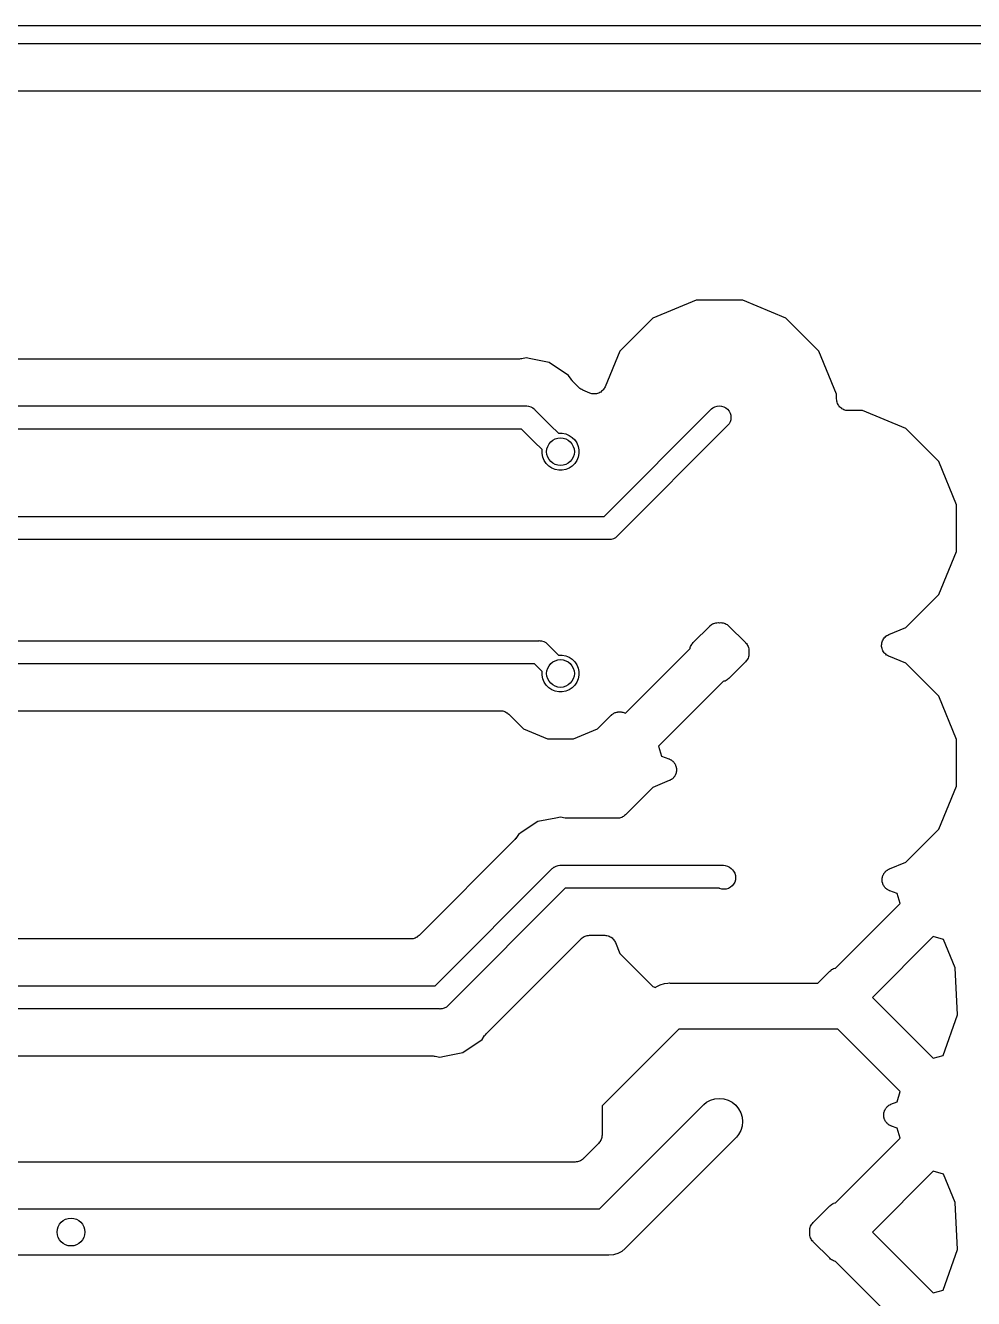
# Model space of a CAD drawing. Extents: x 0.4 to 11.3, y -7.9 to -0.4.
# Drawn here: x 3.933 to 4.337, y -1.999 to -1.456 of the extents above; entities that cross this region are included whole.
import ezdxf

# ---------------------------------------------------------------- set-up
doc = ezdxf.new("R2010")
doc.units = 0
doc.header["$MEASUREMENT"] = 0
doc.layers.add('BLACK', color=7, linetype='CONTINUOUS')

msp = doc.modelspace()

# ---------------------------------------------------------------- linework, layer by layer
at = {"layer": 'BLACK', "linetype": 'CONTINUOUS'}
for p, q in [((3.30701, -1.45617), (6.58451, -1.45617)), ((6.58466, -1.46405), (3.30682, -1.46405)), ((3.30807, -1.48405), (6.58452, -1.48405)), ((4.21919, -1.57323), (4.20081, -1.58084)), ((4.23908, -1.57323), (4.21919, -1.57323)), ((4.25746, -1.58084), (4.23908, -1.57323)), ((4.20081, -1.58084), (4.18675, -1.59491)), ((4.27152, -1.59491), (4.25746, -1.58084)), ((4.1439, -1.59831), (3.67627, -1.59831)), ((4.14436, -1.59826), (4.1439, -1.59831)), ((4.14481, -1.59822), (4.14436, -1.59826)), ((4.14487, -1.59821), (4.14481, -1.59822)), ((4.14488, -1.59821), (4.14487, -1.59821)), ((4.14685, -1.59782), (4.14488, -1.59821)), ((4.14488, -1.59821), (4.14488, -1.59821)), ((4.14488, -1.59821), (4.14488, -1.59821)), ((4.14882, -1.59821), (4.14685, -1.59782)), ((4.15657, -1.59975), (4.14882, -1.59821)), ((4.14882, -1.59821), (4.14882, -1.59821)), ((4.16482, -1.60526), (4.15657, -1.59975)), ((4.18675, -1.59491), (4.18045, -1.6101)), ((4.27913, -1.61328), (4.27152, -1.59491)), ((4.16593, -1.60693), (4.16482, -1.60526)), ((4.16622, -1.60728), (4.16593, -1.60693)), ((4.16651, -1.60764), (4.16622, -1.60728)), ((4.16656, -1.60769), (4.16651, -1.60764)), ((4.16937, -1.61051), (4.16656, -1.60769)), ((4.16973, -1.6108), (4.16937, -1.61051)), ((4.17008, -1.61109), (4.16973, -1.6108)), ((4.17995, -1.61102), (4.17965, -1.61138)), ((4.17996, -1.611), (4.17995, -1.61102)), ((4.17997, -1.61099), (4.17996, -1.611)), ((4.1802, -1.61057), (4.17997, -1.61099)), ((4.18043, -1.61016), (4.1802, -1.61057)), ((4.18044, -1.61013), (4.18043, -1.61016)), ((4.18045, -1.6101), (4.18044, -1.61013)), ((4.18044, -1.61013), (4.18044, -1.61013)), ((4.18044, -1.61013), (4.18044, -1.61013)), ((4.17011, -1.61111), (4.17008, -1.61109)), ((4.17013, -1.61113), (4.17011, -1.61111)), ((4.17053, -1.61134), (4.17013, -1.61113)), ((4.17093, -1.61157), (4.17053, -1.61134)), ((4.17099, -1.61159), (4.17093, -1.61157)), ((4.171, -1.61159), (4.17099, -1.61159)), ((4.17099, -1.61159), (4.17099, -1.61159)), ((4.17099, -1.61159), (4.17099, -1.61159)), ((4.17392, -1.6128), (4.171, -1.61159)), ((4.17437, -1.61294), (4.17392, -1.6128)), ((4.17482, -1.61308), (4.17437, -1.61294)), ((4.17484, -1.61308), (4.17482, -1.61308)), ((4.17485, -1.61309), (4.17484, -1.61308)), ((4.17532, -1.61313), (4.17485, -1.61309)), ((4.17579, -1.61318), (4.17532, -1.61313)), ((4.17581, -1.61318), (4.17579, -1.61318)), ((4.17583, -1.61318), (4.17581, -1.61318)), ((4.17629, -1.61314), (4.17583, -1.61318)), ((4.17676, -1.6131), (4.17629, -1.61314)), ((4.17678, -1.61309), (4.17676, -1.6131)), ((4.1768, -1.61309), (4.17678, -1.61309)), ((4.17725, -1.61296), (4.1768, -1.61309)), ((4.1777, -1.61282), (4.17725, -1.61296)), ((4.17771, -1.61282), (4.1777, -1.61282)), ((4.17773, -1.61281), (4.17771, -1.61282)), ((4.17815, -1.61259), (4.17773, -1.61281)), ((4.17856, -1.61237), (4.17815, -1.61259)), ((4.17858, -1.61236), (4.17856, -1.61237)), ((4.17859, -1.61235), (4.17858, -1.61236)), ((4.17896, -1.61206), (4.17859, -1.61235)), ((4.17933, -1.61176), (4.17896, -1.61206)), ((4.17934, -1.61175), (4.17933, -1.61176)), ((4.17935, -1.61174), (4.17934, -1.61175)), ((4.17965, -1.61138), (4.17935, -1.61174)), ((4.27913, -1.6153), (4.27913, -1.61328)), ((4.27918, -1.61577), (4.27913, -1.6153)), ((4.27922, -1.61624), (4.27918, -1.61577)), ((4.27923, -1.61626), (4.27922, -1.61624)), ((4.27923, -1.61628), (4.27923, -1.61626)), ((4.27937, -1.61673), (4.27923, -1.61628)), ((3.62889, -1.61831), (4.14661, -1.61831)), ((4.14661, -1.61831), (4.14685, -1.61828)), ((4.14685, -1.61828), (4.14709, -1.61831)), ((4.14709, -1.61831), (4.14709, -1.61831)), ((4.14709, -1.61831), (4.14782, -1.61838)), ((4.14782, -1.61838), (4.14874, -1.61866)), ((4.14874, -1.61866), (4.1496, -1.61912)), ((4.1496, -1.61912), (4.15035, -1.61973)), ((4.15035, -1.61973), (4.1505, -1.61992)), ((4.1505, -1.61992), (4.15719, -1.62661)), ((4.18002, -1.66538), (4.22582, -1.61958)), ((4.22582, -1.61958), (4.22639, -1.61912)), ((4.22639, -1.61912), (4.22724, -1.61866)), ((4.22724, -1.61866), (4.22817, -1.61838)), ((4.22817, -1.61838), (4.22913, -1.61828)), ((4.22913, -1.61828), (4.2301, -1.61838)), ((4.2301, -1.61838), (4.23103, -1.61866)), ((4.23103, -1.61866), (4.23188, -1.61912)), ((4.23188, -1.61912), (4.23263, -1.61973)), ((4.23263, -1.61973), (4.23325, -1.62048)), ((4.23325, -1.62048), (4.2337, -1.62134)), ((4.2337, -1.62134), (4.23398, -1.62226)), ((4.2795, -1.61718), (4.27937, -1.61673)), ((4.27951, -1.61719), (4.2795, -1.61718)), ((4.27951, -1.61721), (4.27951, -1.61719)), ((4.27973, -1.61762), (4.27951, -1.61721)), ((4.27995, -1.61804), (4.27973, -1.61762)), ((4.27996, -1.61806), (4.27995, -1.61804)), ((4.27997, -1.61807), (4.27996, -1.61806)), ((4.28027, -1.61844), (4.27997, -1.61807)), ((4.28056, -1.6188), (4.28027, -1.61844)), ((4.28057, -1.61881), (4.28056, -1.6188)), ((4.28059, -1.61883), (4.28057, -1.61881)), ((4.28095, -1.61913), (4.28059, -1.61883)), ((4.28131, -1.61943), (4.28095, -1.61913)), ((4.28132, -1.61944), (4.28131, -1.61943)), ((4.28134, -1.61945), (4.28132, -1.61944)), ((4.28175, -1.61967), (4.28134, -1.61945)), ((4.28216, -1.6199), (4.28175, -1.61967)), ((4.28218, -1.61991), (4.28216, -1.6199)), ((4.2822, -1.61991), (4.28218, -1.61991)), ((4.28265, -1.62005), (4.2822, -1.61991)), ((4.28309, -1.6202), (4.28265, -1.62005)), ((4.28311, -1.6202), (4.28309, -1.6202)), ((4.28313, -1.6202), (4.28311, -1.6202)), ((4.28359, -1.62025), (4.28313, -1.6202)), ((4.28406, -1.6203), (4.28359, -1.62025)), ((4.2841, -1.6203), (4.28406, -1.6203)), ((4.28413, -1.6203), (4.2841, -1.6203)), ((4.2841, -1.6203), (4.2841, -1.6203)), ((4.2841, -1.6203), (4.2841, -1.6203)), ((4.29021, -1.6203), (4.28413, -1.6203)), ((4.30859, -1.62792), (4.29021, -1.6203)), ((4.15719, -1.62661), (4.15719, -1.62661)), ((4.15719, -1.62661), (4.16053, -1.62994)), ((4.23278, -1.62654), (4.18571, -1.67361)), ((4.23325, -1.62598), (4.23278, -1.62654)), ((4.2337, -1.62512), (4.23325, -1.62598)), ((4.23398, -1.62419), (4.2337, -1.62512)), ((4.23398, -1.62226), (4.23408, -1.62323)), ((4.23408, -1.62323), (4.23398, -1.62419)), ((4.14481, -1.62815), (3.62889, -1.62815)), ((4.15023, -1.63357), (4.14481, -1.62815)), ((4.16053, -1.62994), (4.16064, -1.62992)), ((4.16064, -1.62992), (4.16219, -1.62992)), ((4.16219, -1.62992), (4.16371, -1.63022)), ((4.16371, -1.63022), (4.16515, -1.63082)), ((4.16515, -1.63082), (4.16644, -1.63168)), ((4.16644, -1.63168), (4.16753, -1.63278)), ((4.32266, -1.64198), (4.30859, -1.62792)), ((4.15357, -1.6369), (4.15023, -1.63357)), ((4.15023, -1.63357), (4.15023, -1.63357)), ((4.15354, -1.63702), (4.15357, -1.6369)), ((4.15354, -1.63857), (4.15354, -1.63702)), ((4.16753, -1.63278), (4.1684, -1.63407)), ((4.1684, -1.63407), (4.16899, -1.6355)), ((4.16899, -1.6355), (4.16929, -1.63702)), ((4.16929, -1.63702), (4.16929, -1.63857)), ((4.15385, -1.64009), (4.15354, -1.63857)), ((4.15444, -1.64153), (4.15385, -1.64009)), ((4.1553, -1.64281), (4.15444, -1.64153)), ((4.1564, -1.64391), (4.1553, -1.64281)), ((4.16753, -1.64281), (4.16644, -1.64391)), ((4.1684, -1.64153), (4.16753, -1.64281)), ((4.16899, -1.64009), (4.1684, -1.64153)), ((4.16929, -1.63857), (4.16899, -1.64009)), ((4.33027, -1.66036), (4.32266, -1.64198)), ((4.15769, -1.64477), (4.1564, -1.64391)), ((4.15912, -1.64537), (4.15769, -1.64477)), ((4.16064, -1.64567), (4.15912, -1.64537)), ((4.16219, -1.64567), (4.16064, -1.64567)), ((4.16371, -1.64537), (4.16219, -1.64567)), ((4.16515, -1.64477), (4.16371, -1.64537)), ((4.16644, -1.64391), (4.16515, -1.64477)), ((4.33027, -1.68025), (4.33027, -1.66036)), ((3.68003, -1.66538), (4.18002, -1.66538)), ((4.18182, -1.67523), (3.68003, -1.67523)), ((4.18206, -1.67525), (4.18182, -1.67523)), ((4.1823, -1.67523), (4.18206, -1.67525)), ((4.18302, -1.67515), (4.1823, -1.67523)), ((4.1823, -1.67523), (4.1823, -1.67523)), ((4.18395, -1.67487), (4.18302, -1.67515)), ((4.1848, -1.67442), (4.18395, -1.67487)), ((4.18555, -1.6738), (4.1848, -1.67442)), ((4.18571, -1.67361), (4.18555, -1.6738)), ((4.32266, -1.69863), (4.33027, -1.68025)), ((4.30859, -1.71269), (4.32266, -1.69863)), ((4.21797, -1.71914), (4.22504, -1.71206)), ((4.22504, -1.71206), (4.22507, -1.71204)), ((4.22507, -1.71204), (4.22509, -1.71202)), ((4.22507, -1.71204), (4.22507, -1.71204)), ((4.22507, -1.71204), (4.22507, -1.71204)), ((4.22509, -1.71202), (4.22546, -1.71172)), ((4.22546, -1.71172), (4.22582, -1.71143)), ((4.22582, -1.71143), (4.22584, -1.71142)), ((4.22584, -1.71142), (4.22585, -1.71141)), ((4.22585, -1.71141), (4.22627, -1.71119)), ((4.22627, -1.71119), (4.22669, -1.71097)), ((4.22669, -1.71097), (4.2267, -1.71097)), ((4.2267, -1.71097), (4.22672, -1.71096)), ((4.22672, -1.71096), (4.22718, -1.71083)), ((4.22718, -1.71083), (4.22762, -1.71069)), ((4.22762, -1.71069), (4.22764, -1.71069)), ((4.22764, -1.71069), (4.22766, -1.71069)), ((4.22766, -1.71069), (4.22813, -1.71064)), ((4.22813, -1.71064), (4.22859, -1.7106)), ((4.22859, -1.7106), (4.22861, -1.7106)), ((4.22861, -1.7106), (4.22863, -1.7106)), ((4.22863, -1.7106), (4.2291, -1.71065)), ((4.2291, -1.71065), (4.22913, -1.71065)), ((4.22913, -1.71065), (4.22924, -1.71064)), ((4.22924, -1.71064), (4.22971, -1.7106)), ((4.22971, -1.7106), (4.22973, -1.7106)), ((4.22973, -1.7106), (4.22974, -1.7106)), ((4.22974, -1.7106), (4.23021, -1.71065)), ((4.23021, -1.71065), (4.23068, -1.7107)), ((4.23068, -1.7107), (4.2307, -1.7107)), ((4.2307, -1.7107), (4.23071, -1.71071)), ((4.23071, -1.71071), (4.23116, -1.71085)), ((4.23116, -1.71085), (4.23161, -1.71098)), ((4.23161, -1.71098), (4.23163, -1.71099)), ((4.23163, -1.71099), (4.23164, -1.711)), ((4.23164, -1.711), (4.23206, -1.71122)), ((4.23206, -1.71122), (4.23247, -1.71145)), ((4.23247, -1.71145), (4.23249, -1.71146)), ((4.23249, -1.71146), (4.2325, -1.71147)), ((4.2325, -1.71147), (4.23286, -1.71177)), ((4.23286, -1.71177), (4.23323, -1.71206)), ((4.23323, -1.71206), (4.2403, -1.71914)), ((4.30137, -1.71569), (4.30859, -1.71269)), ((3.72859, -1.71831), (4.15212, -1.71831)), ((4.15212, -1.71831), (4.15236, -1.71828)), ((4.15236, -1.71828), (4.1526, -1.71831)), ((4.1526, -1.71831), (4.1526, -1.71831)), ((4.1526, -1.71831), (4.15333, -1.71838)), ((4.15333, -1.71838), (4.15425, -1.71866)), ((4.15425, -1.71866), (4.15511, -1.71912)), ((4.15511, -1.71912), (4.15586, -1.71973)), ((4.21737, -1.71986), (4.21767, -1.7195)), ((4.21767, -1.7195), (4.21797, -1.71914)), ((4.2403, -1.71914), (4.24032, -1.71916)), ((4.24032, -1.71916), (4.24032, -1.71916)), ((4.24032, -1.71916), (4.24032, -1.71916)), ((4.24032, -1.71916), (4.24035, -1.71919)), ((4.24035, -1.71919), (4.24064, -1.71955)), ((4.24064, -1.71955), (4.24094, -1.71992)), ((4.29833, -1.71978), (4.29838, -1.71931)), ((4.29838, -1.71929), (4.29853, -1.71882)), ((4.29838, -1.7193), (4.29838, -1.71929)), ((4.29838, -1.71931), (4.29838, -1.7193)), ((4.29853, -1.71882), (4.29867, -1.71838)), ((4.29867, -1.71836), (4.2989, -1.71794)), ((4.29867, -1.71837), (4.29867, -1.71836)), ((4.29867, -1.71838), (4.29867, -1.71837)), ((4.2989, -1.71794), (4.29913, -1.71752)), ((4.29913, -1.71752), (4.29914, -1.71751)), ((4.29914, -1.7175), (4.29944, -1.71713)), ((4.29914, -1.71751), (4.29914, -1.7175)), ((4.29944, -1.71713), (4.29975, -1.71676)), ((4.29975, -1.71676), (4.29976, -1.71676)), ((4.29976, -1.71675), (4.30013, -1.71645)), ((4.29976, -1.71676), (4.29976, -1.71675)), ((4.30013, -1.71645), (4.30051, -1.71615)), ((4.30051, -1.71615), (4.30051, -1.71614)), ((4.30051, -1.71614), (4.30052, -1.71614)), ((4.30052, -1.71614), (4.30094, -1.71591)), ((4.30094, -1.71591), (4.30137, -1.71569)), ((4.15586, -1.71973), (4.15601, -1.71992)), ((4.15601, -1.71992), (4.15685, -1.72076)), ((4.15685, -1.72076), (4.16053, -1.72443)), ((4.16053, -1.72443), (4.16064, -1.72441)), ((4.16064, -1.72441), (4.16219, -1.72441)), ((4.16219, -1.72441), (4.16371, -1.72471)), ((4.16371, -1.72471), (4.16515, -1.72531)), ((4.18909, -1.74913), (4.21663, -1.72159)), ((4.21663, -1.72159), (4.21675, -1.7212)), ((4.21675, -1.7212), (4.21689, -1.72075)), ((4.21689, -1.72075), (4.2169, -1.72073)), ((4.2169, -1.72072), (4.21713, -1.7203)), ((4.2169, -1.72073), (4.2169, -1.72072)), ((4.21713, -1.7203), (4.21735, -1.71989)), ((4.21735, -1.71989), (4.21736, -1.71988)), ((4.21736, -1.71988), (4.21737, -1.71986)), ((4.24094, -1.71992), (4.24094, -1.71993)), ((4.24094, -1.71993), (4.24096, -1.71995)), ((4.24096, -1.71995), (4.24117, -1.72036)), ((4.24117, -1.72036), (4.24139, -1.72078)), ((4.24139, -1.72078), (4.2414, -1.7208)), ((4.2414, -1.7208), (4.2414, -1.72081)), ((4.2414, -1.72081), (4.24153, -1.72126)), ((4.24166, -1.72481), (4.24152, -1.72525)), ((4.24153, -1.72126), (4.24167, -1.72172)), ((4.24171, -1.7243), (4.24166, -1.72477)), ((4.24166, -1.72477), (4.24166, -1.72479)), ((4.24166, -1.72479), (4.24166, -1.72481)), ((4.24167, -1.72172), (4.24167, -1.72174)), ((4.24167, -1.72174), (4.24168, -1.72175)), ((4.24168, -1.72175), (4.24172, -1.72222)), ((4.24176, -1.72272), (4.24171, -1.72319)), ((4.24171, -1.72319), (4.24171, -1.72322)), ((4.24171, -1.72322), (4.24172, -1.72333)), ((4.24176, -1.72384), (4.24171, -1.7243)), ((4.24172, -1.72222), (4.24176, -1.72269)), ((4.24172, -1.72333), (4.24176, -1.7238)), ((4.24176, -1.72269), (4.24176, -1.72271)), ((4.24176, -1.72271), (4.24176, -1.72272)), ((4.24176, -1.7238), (4.24176, -1.72382)), ((4.24176, -1.72382), (4.24176, -1.72384)), ((4.29828, -1.72026), (4.29833, -1.71978)), ((4.29828, -1.72027), (4.29828, -1.72026)), ((4.29828, -1.72028), (4.29828, -1.72027)), ((4.29832, -1.72076), (4.29828, -1.72028)), ((4.29837, -1.72123), (4.29832, -1.72076)), ((4.29837, -1.72124), (4.29837, -1.72123)), ((4.29837, -1.72125), (4.29837, -1.72124)), ((4.29851, -1.72171), (4.29837, -1.72125)), ((4.29864, -1.72217), (4.29851, -1.72171)), ((4.29864, -1.72218), (4.29864, -1.72217)), ((4.29865, -1.72219), (4.29864, -1.72218)), ((4.29887, -1.72261), (4.29865, -1.72219)), ((4.29909, -1.72304), (4.29887, -1.72261)), ((4.2991, -1.72304), (4.29909, -1.72304)), ((4.2991, -1.72305), (4.2991, -1.72304)), ((4.2994, -1.72342), (4.2991, -1.72305)), ((4.2997, -1.7238), (4.2994, -1.72342)), ((4.29971, -1.7238), (4.2997, -1.7238)), ((4.29971, -1.72381), (4.29971, -1.7238)), ((4.30008, -1.72412), (4.29971, -1.72381)), ((4.30045, -1.72443), (4.30008, -1.72412)), ((4.30046, -1.72443), (4.30045, -1.72443)), ((4.30046, -1.72444), (4.30046, -1.72443)), ((4.30088, -1.72467), (4.30046, -1.72444)), ((4.3013, -1.7249), (4.30088, -1.72467)), ((4.30132, -1.7249), (4.3013, -1.7249)), ((4.30137, -1.72492), (4.30132, -1.7249)), ((4.30132, -1.7249), (4.30132, -1.7249)), ((4.30132, -1.7249), (4.30132, -1.7249)), ((4.30859, -1.72792), (4.30137, -1.72492)), ((4.15032, -1.72815), (3.73905, -1.72815)), ((4.15357, -1.73139), (4.15032, -1.72815)), ((4.16515, -1.72531), (4.16644, -1.72617)), ((4.16644, -1.72617), (4.16753, -1.72726)), ((4.16753, -1.72726), (4.1684, -1.72855)), ((4.1684, -1.72855), (4.16899, -1.72999)), ((4.16899, -1.72999), (4.16929, -1.73151)), ((4.2403, -1.72732), (4.23323, -1.73439)), ((4.2406, -1.72695), (4.2403, -1.72732)), ((4.2409, -1.7266), (4.2406, -1.72695)), ((4.24091, -1.72658), (4.2409, -1.7266)), ((4.24092, -1.72657), (4.24091, -1.72658)), ((4.24114, -1.72615), (4.24092, -1.72657)), ((4.24136, -1.72574), (4.24114, -1.72615)), ((4.24137, -1.72572), (4.24136, -1.72574)), ((4.24138, -1.72571), (4.24137, -1.72572)), ((4.24152, -1.72525), (4.24138, -1.72571)), ((4.32266, -1.74198), (4.30859, -1.72792)), ((4.15354, -1.73151), (4.15357, -1.73139)), ((4.15354, -1.73306), (4.15354, -1.73151)), ((4.15385, -1.73458), (4.15354, -1.73306)), ((4.15444, -1.73601), (4.15385, -1.73458)), ((4.16899, -1.73458), (4.1684, -1.73601)), ((4.16929, -1.73306), (4.16899, -1.73458)), ((4.16929, -1.73151), (4.16929, -1.73306)), ((4.23078, -1.73572), (4.20323, -1.76327)), ((4.23109, -1.73563), (4.23078, -1.73572)), ((4.23155, -1.7355), (4.23109, -1.73563)), ((4.23156, -1.73549), (4.23155, -1.7355)), ((4.23158, -1.73549), (4.23156, -1.73549)), ((4.232, -1.73527), (4.23158, -1.73549)), ((4.23241, -1.73505), (4.232, -1.73527)), ((4.23243, -1.73504), (4.23241, -1.73505)), ((4.23244, -1.73503), (4.23243, -1.73504)), ((4.23281, -1.73473), (4.23244, -1.73503)), ((4.23318, -1.73444), (4.23281, -1.73473)), ((4.2332, -1.73442), (4.23318, -1.73444)), ((4.23323, -1.73439), (4.2332, -1.73442)), ((4.2332, -1.73442), (4.2332, -1.73442)), ((4.2332, -1.73442), (4.2332, -1.73442)), ((4.1553, -1.7373), (4.15444, -1.73601)), ((4.1564, -1.7384), (4.1553, -1.7373)), ((4.15769, -1.73926), (4.1564, -1.7384)), ((4.15912, -1.73985), (4.15769, -1.73926)), ((4.16064, -1.74016), (4.15912, -1.73985)), ((4.16219, -1.74016), (4.16064, -1.74016)), ((4.16371, -1.73985), (4.16219, -1.74016)), ((4.16515, -1.73926), (4.16371, -1.73985)), ((4.16644, -1.7384), (4.16515, -1.73926)), ((4.16753, -1.7373), (4.16644, -1.7384)), ((4.1684, -1.73601), (4.16753, -1.7373)), ((4.33027, -1.76036), (4.32266, -1.74198)), ((3.7743, -1.74815), (4.13579, -1.74815)), ((4.13579, -1.74815), (4.13581, -1.74815)), ((4.13581, -1.74815), (4.13581, -1.74815)), ((4.13581, -1.74815), (4.13581, -1.74815)), ((4.13581, -1.74815), (4.13586, -1.74815)), ((4.13586, -1.74815), (4.13632, -1.7482)), ((4.13632, -1.7482), (4.13678, -1.74825)), ((4.13678, -1.74825), (4.13681, -1.74826)), ((4.13681, -1.74826), (4.13683, -1.74826)), ((4.13683, -1.74826), (4.13727, -1.7484)), ((4.13727, -1.7484), (4.13771, -1.74853)), ((4.13771, -1.74853), (4.13774, -1.74855)), ((4.13774, -1.74855), (4.13776, -1.74855)), ((4.13776, -1.74855), (4.13817, -1.74878)), ((4.13817, -1.74878), (4.13857, -1.74899)), ((4.13857, -1.74899), (4.13859, -1.74901)), ((4.13859, -1.74901), (4.13862, -1.74902)), ((4.13862, -1.74902), (4.13897, -1.74932)), ((4.13897, -1.74932), (4.13933, -1.74961)), ((4.13933, -1.74961), (4.14563, -1.75591)), ((4.17721, -1.75591), (4.18304, -1.75008)), ((4.18304, -1.75008), (4.18309, -1.75003)), ((4.18309, -1.75003), (4.18324, -1.74991)), ((4.18324, -1.74991), (4.18337, -1.74978)), ((4.18337, -1.74978), (4.18362, -1.74961)), ((4.18362, -1.74961), (4.18386, -1.74942)), ((4.18386, -1.74942), (4.18402, -1.74933)), ((4.18402, -1.74933), (4.18417, -1.74923)), ((4.18417, -1.74923), (4.18445, -1.74911)), ((4.18445, -1.74911), (4.18472, -1.74897)), ((4.18472, -1.74897), (4.1849, -1.74892)), ((4.1849, -1.74892), (4.18507, -1.74885)), ((4.18507, -1.74885), (4.18537, -1.74878)), ((4.18537, -1.74878), (4.18566, -1.7487)), ((4.18566, -1.7487), (4.18584, -1.74868)), ((4.18584, -1.74868), (4.18602, -1.74864)), ((4.18602, -1.74864), (4.18633, -1.74864)), ((4.18633, -1.74864), (4.18663, -1.74861)), ((4.18663, -1.74861), (4.18682, -1.74863)), ((4.18682, -1.74863), (4.187, -1.74863)), ((4.187, -1.74863), (4.1873, -1.74868)), ((4.1873, -1.74868), (4.1876, -1.74872)), ((4.1876, -1.74872), (4.18778, -1.74877)), ((4.18778, -1.74877), (4.18796, -1.74881)), ((4.18796, -1.74881), (4.18909, -1.74913)), ((4.14563, -1.75591), (4.15587, -1.76016)), ((4.16696, -1.76016), (4.17721, -1.75591)), ((4.15587, -1.76016), (4.16696, -1.76016)), ((4.33027, -1.78025), (4.33027, -1.76036)), ((4.20323, -1.76327), (4.20445, -1.76751)), ((4.20445, -1.76751), (4.20756, -1.76862)), ((4.20756, -1.76862), (4.20763, -1.76864)), ((4.20763, -1.76864), (4.20773, -1.76869)), ((4.20773, -1.76869), (4.20784, -1.76873)), ((4.20784, -1.76873), (4.20817, -1.76891)), ((4.20817, -1.76891), (4.2085, -1.76907)), ((4.2085, -1.76907), (4.2086, -1.76914)), ((4.2086, -1.76914), (4.2087, -1.7692)), ((4.2087, -1.7692), (4.20898, -1.76944)), ((4.20898, -1.76944), (4.20928, -1.76966)), ((4.20928, -1.76966), (4.20936, -1.76975)), ((4.20936, -1.76975), (4.20945, -1.76982)), ((4.20945, -1.76982), (4.20968, -1.77011)), ((4.20968, -1.77011), (4.20993, -1.77039)), ((4.20993, -1.77039), (4.20999, -1.77049)), ((4.20999, -1.77049), (4.21006, -1.77058)), ((4.21006, -1.77058), (4.21023, -1.77091)), ((4.21023, -1.77091), (4.21042, -1.77123)), ((4.21042, -1.77123), (4.21046, -1.77134)), ((4.21046, -1.77134), (4.21051, -1.77145)), ((4.21051, -1.77145), (4.21062, -1.7718)), ((4.21062, -1.7718), (4.21074, -1.77216)), ((4.21074, -1.77216), (4.21076, -1.77227)), ((4.21076, -1.77227), (4.21079, -1.77238)), ((4.21079, -1.77238), (4.21083, -1.77275)), ((4.21084, -1.77373), (4.21082, -1.7741)), ((4.21083, -1.77275), (4.21088, -1.77312)), ((4.21088, -1.77335), (4.21084, -1.77373)), ((4.21088, -1.77312), (4.21087, -1.77324)), ((4.21087, -1.77324), (4.21088, -1.77335)), ((4.2078, -1.77795), (4.20081, -1.78084)), ((4.2079, -1.77789), (4.2078, -1.77795)), ((4.20801, -1.77785), (4.2079, -1.77789)), ((4.20833, -1.77766), (4.20801, -1.77785)), ((4.20866, -1.77749), (4.20833, -1.77766)), ((4.20875, -1.77741), (4.20866, -1.77749)), ((4.20885, -1.77735), (4.20875, -1.77741)), ((4.20912, -1.77711), (4.20885, -1.77735)), ((4.20941, -1.77687), (4.20912, -1.77711)), ((4.20949, -1.77678), (4.20941, -1.77687)), ((4.20957, -1.7767), (4.20949, -1.77678)), ((4.2098, -1.7764), (4.20957, -1.7767)), ((4.21003, -1.77612), (4.2098, -1.7764)), ((4.21009, -1.77601), (4.21003, -1.77612)), ((4.21016, -1.77592), (4.21009, -1.77601)), ((4.21032, -1.77559), (4.21016, -1.77592)), ((4.21049, -1.77526), (4.21032, -1.77559)), ((4.21053, -1.77515), (4.21049, -1.77526)), ((4.21058, -1.77504), (4.21053, -1.77515)), ((4.21067, -1.77468), (4.21058, -1.77504)), ((4.21078, -1.77432), (4.21067, -1.77468)), ((4.21079, -1.77421), (4.21078, -1.77432)), ((4.21082, -1.7741), (4.21079, -1.77421)), ((4.20081, -1.78084), (4.18914, -1.79251)), ((4.32266, -1.79863), (4.33027, -1.78025)), ((4.15169, -1.79542), (4.14512, -1.79981)), ((4.15944, -1.79388), (4.15169, -1.79542)), ((4.15945, -1.79388), (4.15944, -1.79388)), ((4.15944, -1.79388), (4.15944, -1.79388)), ((4.15944, -1.79388), (4.15944, -1.79388)), ((4.15944, -1.79388), (4.15944, -1.79388)), ((4.16142, -1.79349), (4.15945, -1.79388)), ((4.16339, -1.79388), (4.16142, -1.79349)), ((4.16384, -1.79393), (4.16339, -1.79388)), ((4.16429, -1.79398), (4.16384, -1.79393)), ((4.16436, -1.79398), (4.16429, -1.79398)), ((4.1856, -1.79398), (4.16436, -1.79398)), ((4.16436, -1.79398), (4.16436, -1.79398)), ((4.16436, -1.79398), (4.16436, -1.79398)), ((4.16436, -1.79398), (4.16436, -1.79398)), ((4.18606, -1.79393), (4.1856, -1.79398)), ((4.18652, -1.79389), (4.18606, -1.79393)), ((4.18655, -1.79388), (4.18652, -1.79389)), ((4.18658, -1.79388), (4.18655, -1.79388)), ((4.18702, -1.79375), (4.18658, -1.79388)), ((4.18746, -1.79362), (4.18702, -1.79375)), ((4.18748, -1.79361), (4.18746, -1.79362)), ((4.18751, -1.7936), (4.18748, -1.79361)), ((4.18792, -1.79338), (4.18751, -1.7936)), ((4.18833, -1.79317), (4.18792, -1.79338)), ((4.18835, -1.79315), (4.18833, -1.79317)), ((4.18837, -1.79314), (4.18835, -1.79315)), ((4.18873, -1.79285), (4.18837, -1.79314)), ((4.18909, -1.79256), (4.18873, -1.79285)), ((4.18913, -1.79252), (4.18909, -1.79256)), ((4.18914, -1.79251), (4.18913, -1.79252)), ((4.18913, -1.79252), (4.18913, -1.79252)), ((4.18913, -1.79252), (4.18913, -1.79252)), ((4.14512, -1.79981), (4.14345, -1.80093)), ((4.14512, -1.79981), (4.14512, -1.79981)), ((4.30859, -1.81269), (4.32266, -1.79863)), ((4.14171, -1.80336), (4.10115, -1.84392)), ((4.142, -1.80301), (4.14171, -1.80336)), ((4.14229, -1.80266), (4.142, -1.80301)), ((4.14233, -1.8026), (4.14229, -1.80266)), ((4.14345, -1.80093), (4.14233, -1.8026)), ((4.10797, -1.86538), (4.15777, -1.81559)), ((4.15777, -1.81559), (4.15792, -1.8154)), ((4.15792, -1.8154), (4.15811, -1.81525)), ((4.15811, -1.81525), (4.15857, -1.81487)), ((4.15811, -1.81525), (4.15811, -1.81525)), ((4.15857, -1.81487), (4.15867, -1.81479)), ((4.15867, -1.81479), (4.15952, -1.81433)), ((4.15952, -1.81433), (4.16045, -1.81405)), ((4.16045, -1.81405), (4.16118, -1.81398)), ((4.16118, -1.81398), (4.16142, -1.81395)), ((4.16118, -1.81398), (4.16118, -1.81398)), ((4.16142, -1.81395), (4.16166, -1.81398)), ((4.16166, -1.81398), (4.23047, -1.81398)), ((4.23047, -1.81398), (4.23071, -1.81395)), ((4.23071, -1.81395), (4.23095, -1.81398)), ((4.23095, -1.81398), (4.23095, -1.81398)), ((4.23095, -1.81398), (4.23167, -1.81405)), ((4.23167, -1.81405), (4.2326, -1.81433)), ((4.2326, -1.81433), (4.23346, -1.81479)), ((4.23346, -1.81479), (4.23421, -1.8154)), ((4.23421, -1.8154), (4.23436, -1.81559)), ((4.23436, -1.81559), (4.23475, -1.81598)), ((4.23475, -1.81598), (4.23521, -1.81654)), ((4.23521, -1.81654), (4.23567, -1.8174)), ((4.29937, -1.81742), (4.29961, -1.81713)), ((4.29961, -1.81713), (4.29983, -1.81683)), ((4.29983, -1.81683), (4.29992, -1.81675)), ((4.29992, -1.81675), (4.29999, -1.81666)), ((4.29999, -1.81666), (4.30028, -1.81643)), ((4.30028, -1.81643), (4.30056, -1.81618)), ((4.30056, -1.81618), (4.30066, -1.81612)), ((4.30066, -1.81612), (4.30075, -1.81605)), ((4.30075, -1.81605), (4.30107, -1.81587)), ((4.30107, -1.81587), (4.30139, -1.81568)), ((4.30139, -1.81568), (4.3015, -1.81564)), ((4.3015, -1.81564), (4.30161, -1.81559)), ((4.30161, -1.81559), (4.30859, -1.81269)), ((4.23521, -1.82204), (4.2346, -1.82279)), ((4.23567, -1.82118), (4.23521, -1.82204)), ((4.23567, -1.8174), (4.23595, -1.81833)), ((4.23595, -1.82026), (4.23567, -1.82118)), ((4.23595, -1.81833), (4.23605, -1.81929)), ((4.23605, -1.81929), (4.23595, -1.82026)), ((4.29852, -1.82018), (4.29856, -1.81981)), ((4.29853, -1.8203), (4.29852, -1.82018)), ((4.29852, -1.82041), (4.29853, -1.8203)), ((4.29858, -1.82078), (4.29852, -1.82041)), ((4.29856, -1.81981), (4.29858, -1.81944)), ((4.29858, -1.81944), (4.29861, -1.81932)), ((4.29861, -1.82115), (4.29858, -1.82078)), ((4.29861, -1.81932), (4.29862, -1.81921)), ((4.29864, -1.82126), (4.29861, -1.82115)), ((4.29862, -1.81921), (4.29873, -1.81885)), ((4.29866, -1.82138), (4.29864, -1.82126)), ((4.29878, -1.82173), (4.29866, -1.82138)), ((4.29873, -1.81885), (4.29882, -1.81849)), ((4.29889, -1.82209), (4.29878, -1.82173)), ((4.29882, -1.81849), (4.29887, -1.81839)), ((4.29887, -1.81839), (4.29891, -1.81828)), ((4.29894, -1.82219), (4.29889, -1.82209)), ((4.29891, -1.81828), (4.29908, -1.81795)), ((4.29898, -1.8223), (4.29894, -1.82219)), ((4.29917, -1.82262), (4.29898, -1.8223)), ((4.29908, -1.81795), (4.29925, -1.81761)), ((4.29925, -1.81761), (4.29932, -1.81752)), ((4.29932, -1.81752), (4.29937, -1.81742)), ((4.16346, -1.82382), (4.11366, -1.87361)), ((4.22913, -1.82382), (4.16346, -1.82382)), ((4.22921, -1.82386), (4.22913, -1.82382)), ((4.23014, -1.82414), (4.22921, -1.82386)), ((4.2311, -1.82424), (4.23014, -1.82414)), ((4.23207, -1.82414), (4.2311, -1.82424)), ((4.23299, -1.82386), (4.23207, -1.82414)), ((4.23385, -1.8234), (4.23299, -1.82386)), ((4.2346, -1.82279), (4.23385, -1.8234)), ((4.29934, -1.82295), (4.29917, -1.82262)), ((4.29941, -1.82304), (4.29934, -1.82295)), ((4.29947, -1.82314), (4.29941, -1.82304)), ((4.29972, -1.82342), (4.29947, -1.82314)), ((4.29995, -1.82371), (4.29972, -1.82342)), ((4.30004, -1.82378), (4.29995, -1.82371)), ((4.30012, -1.82387), (4.30004, -1.82378)), ((4.30042, -1.8241), (4.30012, -1.82387)), ((4.3007, -1.82434), (4.30042, -1.8241)), ((4.30081, -1.82439), (4.3007, -1.82434)), ((4.3009, -1.82446), (4.30081, -1.82439)), ((4.30123, -1.82463), (4.3009, -1.82446)), ((4.30156, -1.8248), (4.30123, -1.82463)), ((4.30167, -1.82484), (4.30156, -1.8248)), ((4.30177, -1.82489), (4.30167, -1.82484)), ((4.30184, -1.82491), (4.30177, -1.82489)), ((4.30496, -1.82603), (4.30184, -1.82491)), ((4.30617, -1.83026), (4.30496, -1.82603)), ((4.27862, -1.85781), (4.30617, -1.83026)), ((4.10074, -1.84426), (4.10038, -1.84455)), ((4.1011, -1.84397), (4.10074, -1.84426)), ((4.10114, -1.84393), (4.1011, -1.84397)), ((4.10115, -1.84392), (4.10114, -1.84393)), ((4.10114, -1.84393), (4.10114, -1.84393)), ((4.10114, -1.84393), (4.10114, -1.84393)), ((4.1715, -1.84441), (4.17191, -1.8442)), ((4.17191, -1.8442), (4.17193, -1.84419)), ((4.17193, -1.84419), (4.17195, -1.84418)), ((4.17195, -1.84418), (4.1724, -1.84405)), ((4.1724, -1.84405), (4.17284, -1.84391)), ((4.17284, -1.84391), (4.17287, -1.84391)), ((4.17287, -1.84391), (4.17289, -1.8439)), ((4.17289, -1.8439), (4.17335, -1.84386)), ((4.17335, -1.84386), (4.17381, -1.84382)), ((4.17381, -1.84382), (4.1802, -1.84382)), ((4.1802, -1.84382), (4.18023, -1.84382)), ((4.18023, -1.84382), (4.18023, -1.84382)), ((4.18023, -1.84382), (4.18023, -1.84382)), ((4.18023, -1.84382), (4.18027, -1.84382)), ((4.18027, -1.84382), (4.18074, -1.84387)), ((4.18074, -1.84387), (4.1812, -1.84392)), ((4.1812, -1.84392), (4.18122, -1.84393)), ((4.18122, -1.84393), (4.18124, -1.84393)), ((4.18124, -1.84393), (4.18169, -1.84407)), ((4.18169, -1.84407), (4.18213, -1.84421)), ((4.18213, -1.84421), (4.18215, -1.84422)), ((4.18215, -1.84422), (4.18217, -1.84422)), ((4.18217, -1.84422), (4.18258, -1.84445)), ((4.09762, -1.84538), (3.72741, -1.84538)), ((4.09808, -1.84534), (4.09762, -1.84538)), ((4.09854, -1.8453), (4.09808, -1.84534)), ((4.09856, -1.84529), (4.09854, -1.8453)), ((4.09859, -1.84529), (4.09856, -1.84529)), ((4.09903, -1.84516), (4.09859, -1.84529)), ((4.09947, -1.84503), (4.09903, -1.84516)), ((4.0995, -1.84501), (4.09947, -1.84503)), ((4.09952, -1.84501), (4.0995, -1.84501)), ((4.09993, -1.84479), (4.09952, -1.84501)), ((4.10034, -1.84458), (4.09993, -1.84479)), ((4.10036, -1.84456), (4.10034, -1.84458)), ((4.10038, -1.84455), (4.10036, -1.84456)), ((4.12972, -1.88584), (4.17028, -1.84528)), ((4.17028, -1.84528), (4.17029, -1.84527)), ((4.17029, -1.84527), (4.17033, -1.84523)), ((4.17029, -1.84527), (4.17029, -1.84527)), ((4.17029, -1.84527), (4.17029, -1.84527)), ((4.17033, -1.84523), (4.17069, -1.84495)), ((4.17069, -1.84495), (4.17104, -1.84465)), ((4.17104, -1.84465), (4.17107, -1.84464)), ((4.17107, -1.84464), (4.17109, -1.84463)), ((4.17109, -1.84463), (4.1715, -1.84441)), ((4.18258, -1.84445), (4.18299, -1.84467)), ((4.18299, -1.84467), (4.18301, -1.84468)), ((4.18301, -1.84468), (4.18303, -1.84469)), ((4.18303, -1.84469), (4.18338, -1.84499)), ((4.18338, -1.84499), (4.18374, -1.84529)), ((4.18374, -1.84529), (4.18376, -1.84531)), ((4.18376, -1.84531), (4.18377, -1.84532)), ((4.18377, -1.84532), (4.18407, -1.84568)), ((4.18407, -1.84568), (4.18436, -1.84604)), ((4.18436, -1.84604), (4.18437, -1.84606)), ((4.18437, -1.84606), (4.18439, -1.84608)), ((4.18439, -1.84608), (4.1846, -1.84649)), ((4.1846, -1.84649), (4.18482, -1.84691)), ((4.18482, -1.84691), (4.18675, -1.85155)), ((4.32031, -1.8444), (4.29441, -1.8703)), ((4.3247, -1.84566), (4.32031, -1.8444)), ((4.3297, -1.85774), (4.3247, -1.84566)), ((4.18675, -1.85155), (4.20081, -1.86562)), ((4.27114, -1.86417), (4.27618, -1.85914)), ((4.27618, -1.85914), (4.2762, -1.85912)), ((4.2762, -1.85912), (4.27623, -1.85909)), ((4.2762, -1.85912), (4.2762, -1.85912)), ((4.2762, -1.85912), (4.2762, -1.85912)), ((4.27623, -1.85909), (4.27659, -1.8588)), ((4.27659, -1.8588), (4.27696, -1.8585)), ((4.27696, -1.8585), (4.27697, -1.85849)), ((4.27697, -1.85849), (4.27699, -1.85848)), ((4.27699, -1.85848), (4.27741, -1.85827)), ((4.27741, -1.85827), (4.27782, -1.85805)), ((4.27782, -1.85805), (4.27784, -1.85804)), ((4.27784, -1.85804), (4.27785, -1.85803)), ((4.27785, -1.85803), (4.27831, -1.8579)), ((4.27831, -1.8579), (4.27862, -1.85781)), ((4.3307, -1.87774), (4.3297, -1.85774)), ((3.5512, -1.86538), (4.10797, -1.86538)), ((4.20081, -1.86562), (4.2019, -1.86607)), ((4.2019, -1.86607), (4.20223, -1.86579)), ((4.20223, -1.86579), (4.20394, -1.86488)), ((4.20394, -1.86488), (4.2058, -1.86432)), ((4.2058, -1.86432), (4.20724, -1.86417)), ((4.20724, -1.86417), (4.20773, -1.86413)), ((4.20724, -1.86417), (4.20724, -1.86417)), ((4.20773, -1.86413), (4.20821, -1.86417)), ((4.20821, -1.86417), (4.27114, -1.86417)), ((4.29441, -1.8703), (4.32031, -1.89621)), ((4.10977, -1.87523), (3.55299, -1.87523)), ((4.11001, -1.87525), (4.10977, -1.87523)), ((4.11025, -1.87523), (4.11001, -1.87525)), ((4.11097, -1.87515), (4.11025, -1.87523)), ((4.11025, -1.87523), (4.11025, -1.87523)), ((4.1119, -1.87487), (4.11097, -1.87515)), ((4.11276, -1.87442), (4.1119, -1.87487)), ((4.11351, -1.8738), (4.11276, -1.87442)), ((4.11366, -1.87361), (4.11351, -1.8738)), ((4.32455, -1.89499), (4.3307, -1.87774)), ((4.12798, -1.88827), (4.12909, -1.8866)), ((4.12909, -1.8866), (4.1291, -1.8866)), ((4.1291, -1.8866), (4.12913, -1.88654)), ((4.1291, -1.8866), (4.1291, -1.8866)), ((4.1291, -1.8866), (4.1291, -1.8866)), ((4.12913, -1.88654), (4.12943, -1.88619)), ((4.12943, -1.88619), (4.12972, -1.88584)), ((4.2118, -1.88386), (4.17913, -1.91653)), ((4.27968, -1.88386), (4.2118, -1.88386)), ((4.30617, -1.91035), (4.27968, -1.88386)), ((4.11973, -1.89378), (4.12798, -1.88827)), ((3.72741, -1.89523), (4.10706, -1.89523)), ((4.10706, -1.89523), (4.10707, -1.89523)), ((4.10707, -1.89523), (4.10707, -1.89523)), ((4.10707, -1.89523), (4.10707, -1.89523)), ((4.10707, -1.89523), (4.10713, -1.89523)), ((4.10713, -1.89523), (4.10759, -1.89528)), ((4.10759, -1.89528), (4.10804, -1.89532)), ((4.10804, -1.89532), (4.11001, -1.89571)), ((4.11001, -1.89571), (4.11198, -1.89532)), ((4.11198, -1.89532), (4.11199, -1.89532)), ((4.11199, -1.89532), (4.11973, -1.89378)), ((4.32031, -1.89621), (4.32455, -1.89499)), ((4.22364, -1.91501), (4.22535, -1.91409)), ((4.22535, -1.91409), (4.2272, -1.91353)), ((4.2272, -1.91353), (4.22913, -1.91334)), ((4.22913, -1.91334), (4.23106, -1.91353)), ((4.23106, -1.91353), (4.23292, -1.91409)), ((4.23292, -1.91409), (4.23463, -1.91501)), ((4.30228, -1.91583), (4.30491, -1.91473)), ((4.30491, -1.91473), (4.30617, -1.91035)), ((4.17798, -1.96046), (4.22252, -1.91593)), ((4.17913, -1.91653), (4.17913, -1.92895)), ((4.22252, -1.91593), (4.22364, -1.91501)), ((4.23463, -1.91501), (4.23613, -1.91623)), ((4.23613, -1.91623), (4.23736, -1.91773)), ((4.23736, -1.91773), (4.23827, -1.91944)), ((4.23827, -1.91944), (4.23883, -1.9213)), ((4.29919, -1.92042), (4.29923, -1.92005)), ((4.29923, -1.92005), (4.29925, -1.91968)), ((4.29925, -1.91968), (4.29928, -1.91956)), ((4.29928, -1.91956), (4.29929, -1.91945)), ((4.29929, -1.91945), (4.2994, -1.91909)), ((4.2994, -1.91909), (4.29949, -1.91873)), ((4.29949, -1.91873), (4.29954, -1.91863)), ((4.29954, -1.91863), (4.29958, -1.91852)), ((4.29958, -1.91852), (4.29976, -1.91819)), ((4.29976, -1.91819), (4.29992, -1.91785)), ((4.29992, -1.91785), (4.29999, -1.91776)), ((4.29999, -1.91776), (4.30004, -1.91766)), ((4.30004, -1.91766), (4.30028, -1.91737)), ((4.30028, -1.91737), (4.3005, -1.91707)), ((4.3005, -1.91707), (4.30059, -1.91699)), ((4.30059, -1.91699), (4.30066, -1.9169)), ((4.30066, -1.9169), (4.30095, -1.91667)), ((4.30095, -1.91667), (4.30123, -1.91642)), ((4.30123, -1.91642), (4.30133, -1.91636)), ((4.30133, -1.91636), (4.30142, -1.91628)), ((4.30142, -1.91628), (4.30175, -1.91611)), ((4.30175, -1.91611), (4.30207, -1.91592)), ((4.30207, -1.91592), (4.30218, -1.91588)), ((4.30218, -1.91588), (4.30228, -1.91583)), ((4.23883, -1.92516), (4.23827, -1.92701)), ((4.23883, -1.9213), (4.23902, -1.92323)), ((4.23902, -1.92323), (4.23883, -1.92516)), ((4.2992, -1.92053), (4.29919, -1.92042)), ((4.2992, -1.92065), (4.2992, -1.92053)), ((4.29925, -1.92102), (4.2992, -1.92065)), ((4.29928, -1.92139), (4.29925, -1.92102)), ((4.29932, -1.9215), (4.29928, -1.92139)), ((4.29933, -1.92162), (4.29932, -1.9215)), ((4.29945, -1.92197), (4.29933, -1.92162)), ((4.29956, -1.92233), (4.29945, -1.92197)), ((4.29961, -1.92243), (4.29956, -1.92233)), ((4.29965, -1.92254), (4.29961, -1.92243)), ((4.29984, -1.92286), (4.29965, -1.92254)), ((4.30001, -1.92319), (4.29984, -1.92286)), ((4.30009, -1.92328), (4.30001, -1.92319)), ((4.30014, -1.92338), (4.30009, -1.92328)), ((4.30039, -1.92366), (4.30014, -1.92338)), ((4.30063, -1.92395), (4.30039, -1.92366)), ((4.30071, -1.92402), (4.30063, -1.92395)), ((4.30079, -1.92411), (4.30071, -1.92402)), ((4.30109, -1.92434), (4.30079, -1.92411)), ((4.30137, -1.92458), (4.30109, -1.92434)), ((4.30148, -1.92463), (4.30137, -1.92458)), ((4.30157, -1.9247), (4.30148, -1.92463)), ((4.3019, -1.92486), (4.30157, -1.9247)), ((4.30223, -1.92504), (4.3019, -1.92486)), ((4.30234, -1.92508), (4.30223, -1.92504)), ((4.30245, -1.92513), (4.30234, -1.92508)), ((4.30251, -1.92515), (4.30245, -1.92513)), ((4.30496, -1.92603), (4.30251, -1.92515)), ((4.17873, -1.93092), (4.17851, -1.93133)), ((4.17874, -1.9309), (4.17873, -1.93092)), ((4.17875, -1.93088), (4.17874, -1.9309)), ((4.17888, -1.93043), (4.17875, -1.93088)), ((4.17902, -1.92999), (4.17888, -1.93043)), ((4.17903, -1.92997), (4.17902, -1.92999)), ((4.17904, -1.92994), (4.17903, -1.92997)), ((4.17908, -1.92948), (4.17904, -1.92994)), ((4.17913, -1.92902), (4.17908, -1.92948)), ((4.17913, -1.92895), (4.17913, -1.92897)), ((4.17913, -1.92897), (4.17913, -1.92897)), ((4.17913, -1.92897), (4.17913, -1.92897)), ((4.17913, -1.92897), (4.17913, -1.92902)), ((4.23644, -1.92985), (4.18936, -1.97692)), ((4.23736, -1.92872), (4.23644, -1.92985)), ((4.23827, -1.92701), (4.23736, -1.92872)), ((4.27862, -1.95781), (4.30617, -1.93026)), ((4.30617, -1.93026), (4.30496, -1.92603)), ((4.17767, -1.93249), (4.17116, -1.939)), ((4.17796, -1.93213), (4.17767, -1.93249)), ((4.17826, -1.93178), (4.17796, -1.93213)), ((4.17827, -1.93176), (4.17826, -1.93178)), ((4.17829, -1.93174), (4.17827, -1.93176)), ((4.17851, -1.93133), (4.17829, -1.93174)), ((4.16763, -1.94046), (3.72321, -1.94046)), ((4.16808, -1.94042), (4.16763, -1.94046)), ((4.16854, -1.94038), (4.16808, -1.94042)), ((4.16857, -1.94037), (4.16854, -1.94038)), ((4.1686, -1.94037), (4.16857, -1.94037)), ((4.16904, -1.94023), (4.1686, -1.94037)), ((4.16948, -1.9401), (4.16904, -1.94023)), ((4.16951, -1.94009), (4.16948, -1.9401)), ((4.16953, -1.94009), (4.16951, -1.94009)), ((4.16994, -1.93987), (4.16953, -1.94009)), ((4.17035, -1.93966), (4.16994, -1.93987)), ((4.17037, -1.93964), (4.17035, -1.93966)), ((4.17039, -1.93963), (4.17037, -1.93964)), ((4.17075, -1.93934), (4.17039, -1.93963)), ((4.17111, -1.93905), (4.17075, -1.93934)), ((4.17115, -1.93901), (4.17111, -1.93905)), ((4.17116, -1.939), (4.17115, -1.93901)), ((4.17115, -1.93901), (4.17115, -1.93901)), ((4.17115, -1.93901), (4.17115, -1.93901)), ((4.32031, -1.9444), (4.29441, -1.9703)), ((4.3247, -1.94566), (4.32031, -1.9444)), ((4.3297, -1.95774), (4.3247, -1.94566)), ((4.27741, -1.95827), (4.27782, -1.95805)), ((4.27782, -1.95805), (4.27784, -1.95804)), ((4.27784, -1.95804), (4.27785, -1.95803)), ((4.27785, -1.95803), (4.27831, -1.9579)), ((4.27831, -1.9579), (4.27862, -1.95781)), ((4.3307, -1.97774), (4.3297, -1.95774)), ((3.68075, -1.96046), (4.17798, -1.96046)), ((4.2691, -1.96621), (4.27618, -1.95914)), ((4.27618, -1.95914), (4.2762, -1.95912)), ((4.2762, -1.95912), (4.27623, -1.95909)), ((4.2762, -1.95912), (4.2762, -1.95912)), ((4.2762, -1.95912), (4.2762, -1.95912)), ((4.27623, -1.95909), (4.27659, -1.9588)), ((4.27659, -1.9588), (4.27696, -1.9585)), ((4.27696, -1.9585), (4.27697, -1.95849)), ((4.27697, -1.95849), (4.27699, -1.95848)), ((4.27699, -1.95848), (4.27741, -1.95827)), ((4.26769, -1.96923), (4.26774, -1.96876)), ((4.26774, -1.96874), (4.26775, -1.96873)), ((4.26774, -1.96876), (4.26774, -1.96874)), ((4.26775, -1.96873), (4.26789, -1.96828)), ((4.26789, -1.96828), (4.26802, -1.96783)), ((4.26802, -1.96783), (4.26803, -1.96781)), ((4.26803, -1.96781), (4.26804, -1.96779)), ((4.26804, -1.96779), (4.26826, -1.96738)), ((4.26826, -1.96738), (4.26849, -1.96697)), ((4.26849, -1.96697), (4.2685, -1.96695)), ((4.2685, -1.96695), (4.26851, -1.96694)), ((4.26851, -1.96694), (4.26881, -1.96658)), ((4.26881, -1.96658), (4.2691, -1.96621)), ((4.26764, -1.9697), (4.26769, -1.96923)), ((4.26764, -1.96971), (4.26764, -1.9697)), ((4.26764, -1.96973), (4.26764, -1.96971)), ((4.26768, -1.9702), (4.26764, -1.96973)), ((4.26764, -1.97081), (4.26769, -1.97034)), ((4.26764, -1.97083), (4.26764, -1.97081)), ((4.26764, -1.97084), (4.26764, -1.97083)), ((4.26768, -1.97131), (4.26764, -1.97084)), ((4.26769, -1.97031), (4.26768, -1.9702)), ((4.26773, -1.97178), (4.26768, -1.97131)), ((4.26769, -1.97034), (4.26769, -1.97031)), ((4.26773, -1.9718), (4.26773, -1.97178)), ((4.26773, -1.97182), (4.26773, -1.9718)), ((4.26787, -1.97227), (4.26773, -1.97182)), ((4.268, -1.97272), (4.26787, -1.97227)), ((4.26801, -1.97273), (4.268, -1.97272)), ((4.26801, -1.97275), (4.26801, -1.97273)), ((4.26823, -1.97317), (4.26801, -1.97275)), ((4.26845, -1.97358), (4.26823, -1.97317)), ((4.26846, -1.9736), (4.26845, -1.97358)), ((4.26847, -1.97361), (4.26846, -1.9736)), ((4.26876, -1.97398), (4.26847, -1.97361)), ((4.26906, -1.97435), (4.26876, -1.97398)), ((4.26908, -1.97437), (4.26906, -1.97435)), ((4.2691, -1.9744), (4.26908, -1.97437)), ((4.26908, -1.97437), (4.26908, -1.97437)), ((4.26908, -1.97437), (4.26908, -1.97437)), ((4.27618, -1.98147), (4.2691, -1.9744)), ((4.29441, -1.9703), (4.32031, -1.99621)), ((4.18438, -1.97989), (4.18399, -1.98001)), ((4.18584, -1.97944), (4.18438, -1.97989)), ((4.18755, -1.97853), (4.18584, -1.97944)), ((4.18905, -1.9773), (4.18755, -1.97853)), ((4.18936, -1.97692), (4.18905, -1.9773)), ((4.32455, -1.99499), (4.3307, -1.97774)), ((4.18157, -1.98015), (3.68426, -1.98015)), ((4.18206, -1.9802), (4.18157, -1.98015)), ((4.18399, -1.98001), (4.18206, -1.9802)), ((4.27654, -1.98177), (4.27618, -1.98147)), ((4.2769, -1.98207), (4.27654, -1.98177)), ((4.27692, -1.98208), (4.2769, -1.98207)), ((4.27693, -1.98209), (4.27692, -1.98208)), ((4.27735, -1.98231), (4.27693, -1.98209)), ((4.27776, -1.98254), (4.27735, -1.98231)), ((4.27777, -1.98254), (4.27776, -1.98254)), ((4.27779, -1.98255), (4.27777, -1.98254)), ((4.27824, -1.98269), (4.27779, -1.98255)), ((4.27863, -1.98281), (4.27824, -1.98269)), ((4.30617, -2.01035), (4.27863, -1.98281)), ((4.32031, -1.99621), (4.32455, -1.99499))]:
    msp.add_line(p, q, dxfattribs=at)
at = {"layer": 'BLACK'}
for centre in [(4.16142, -1.6378), (4.16142, -1.73228), (3.95276, -1.9703)]:
    msp.add_circle(centre, 0.00591, dxfattribs=at)

doc.saveas('drawing.dxf')
